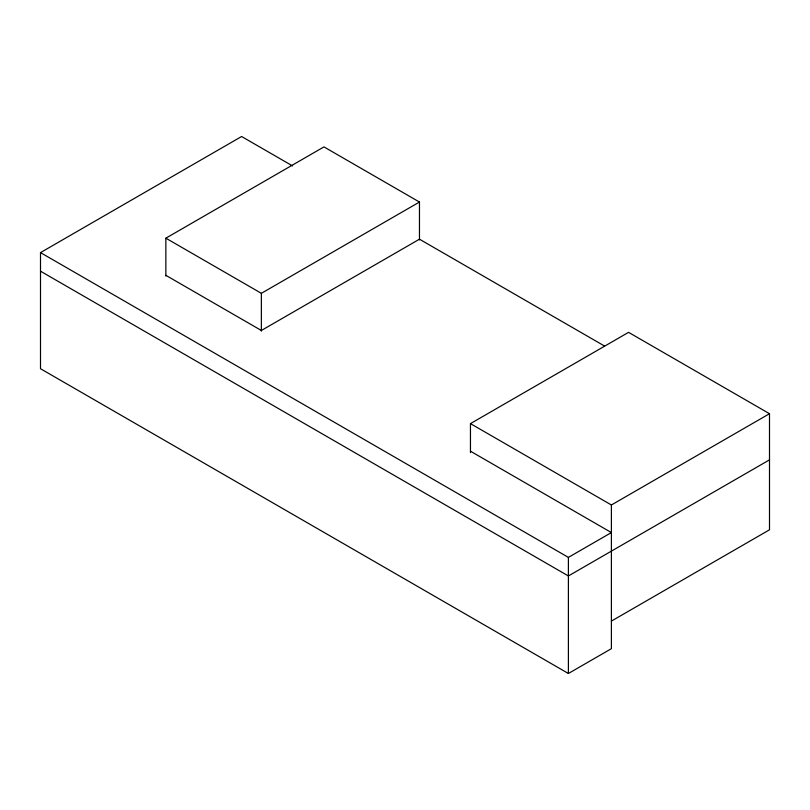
<?xml version="1.0" encoding="UTF-8"?>
<svg xmlns="http://www.w3.org/2000/svg" width="810" height="810" viewBox="0 0 810 810"><rect width="100%" height="100%" fill="white"/><g stroke="black" fill="none" stroke-linecap="round" stroke-linejoin="round"><path stroke-width="1.21" d="M611.398 621.098L769.5 529.811L769.5 413.707L611.398 504.984L611.398 648.668L568.397 673.495L40.5 368.722L40.5 252.609L241.603 136.505L292.531 165.908M165.858 276.038L165.858 238.18L323.959 146.894L419.469 202.044L419.469 239.902M165.858 238.18L261.367 293.321L419.469 202.044M470.458 452.648L470.458 423.62L628.57 332.343L769.5 413.707M40.5 252.609L568.397 557.391L611.398 532.565L470.458 451.19M769.5 459.857L568.397 575.961L40.5 271.188M604.483 346.012L419.469 239.193L261.367 330.48L165.858 275.329M470.458 423.62L611.398 504.984M568.397 557.391L568.397 673.495M261.367 293.321L261.367 331.179"/></g></svg>
